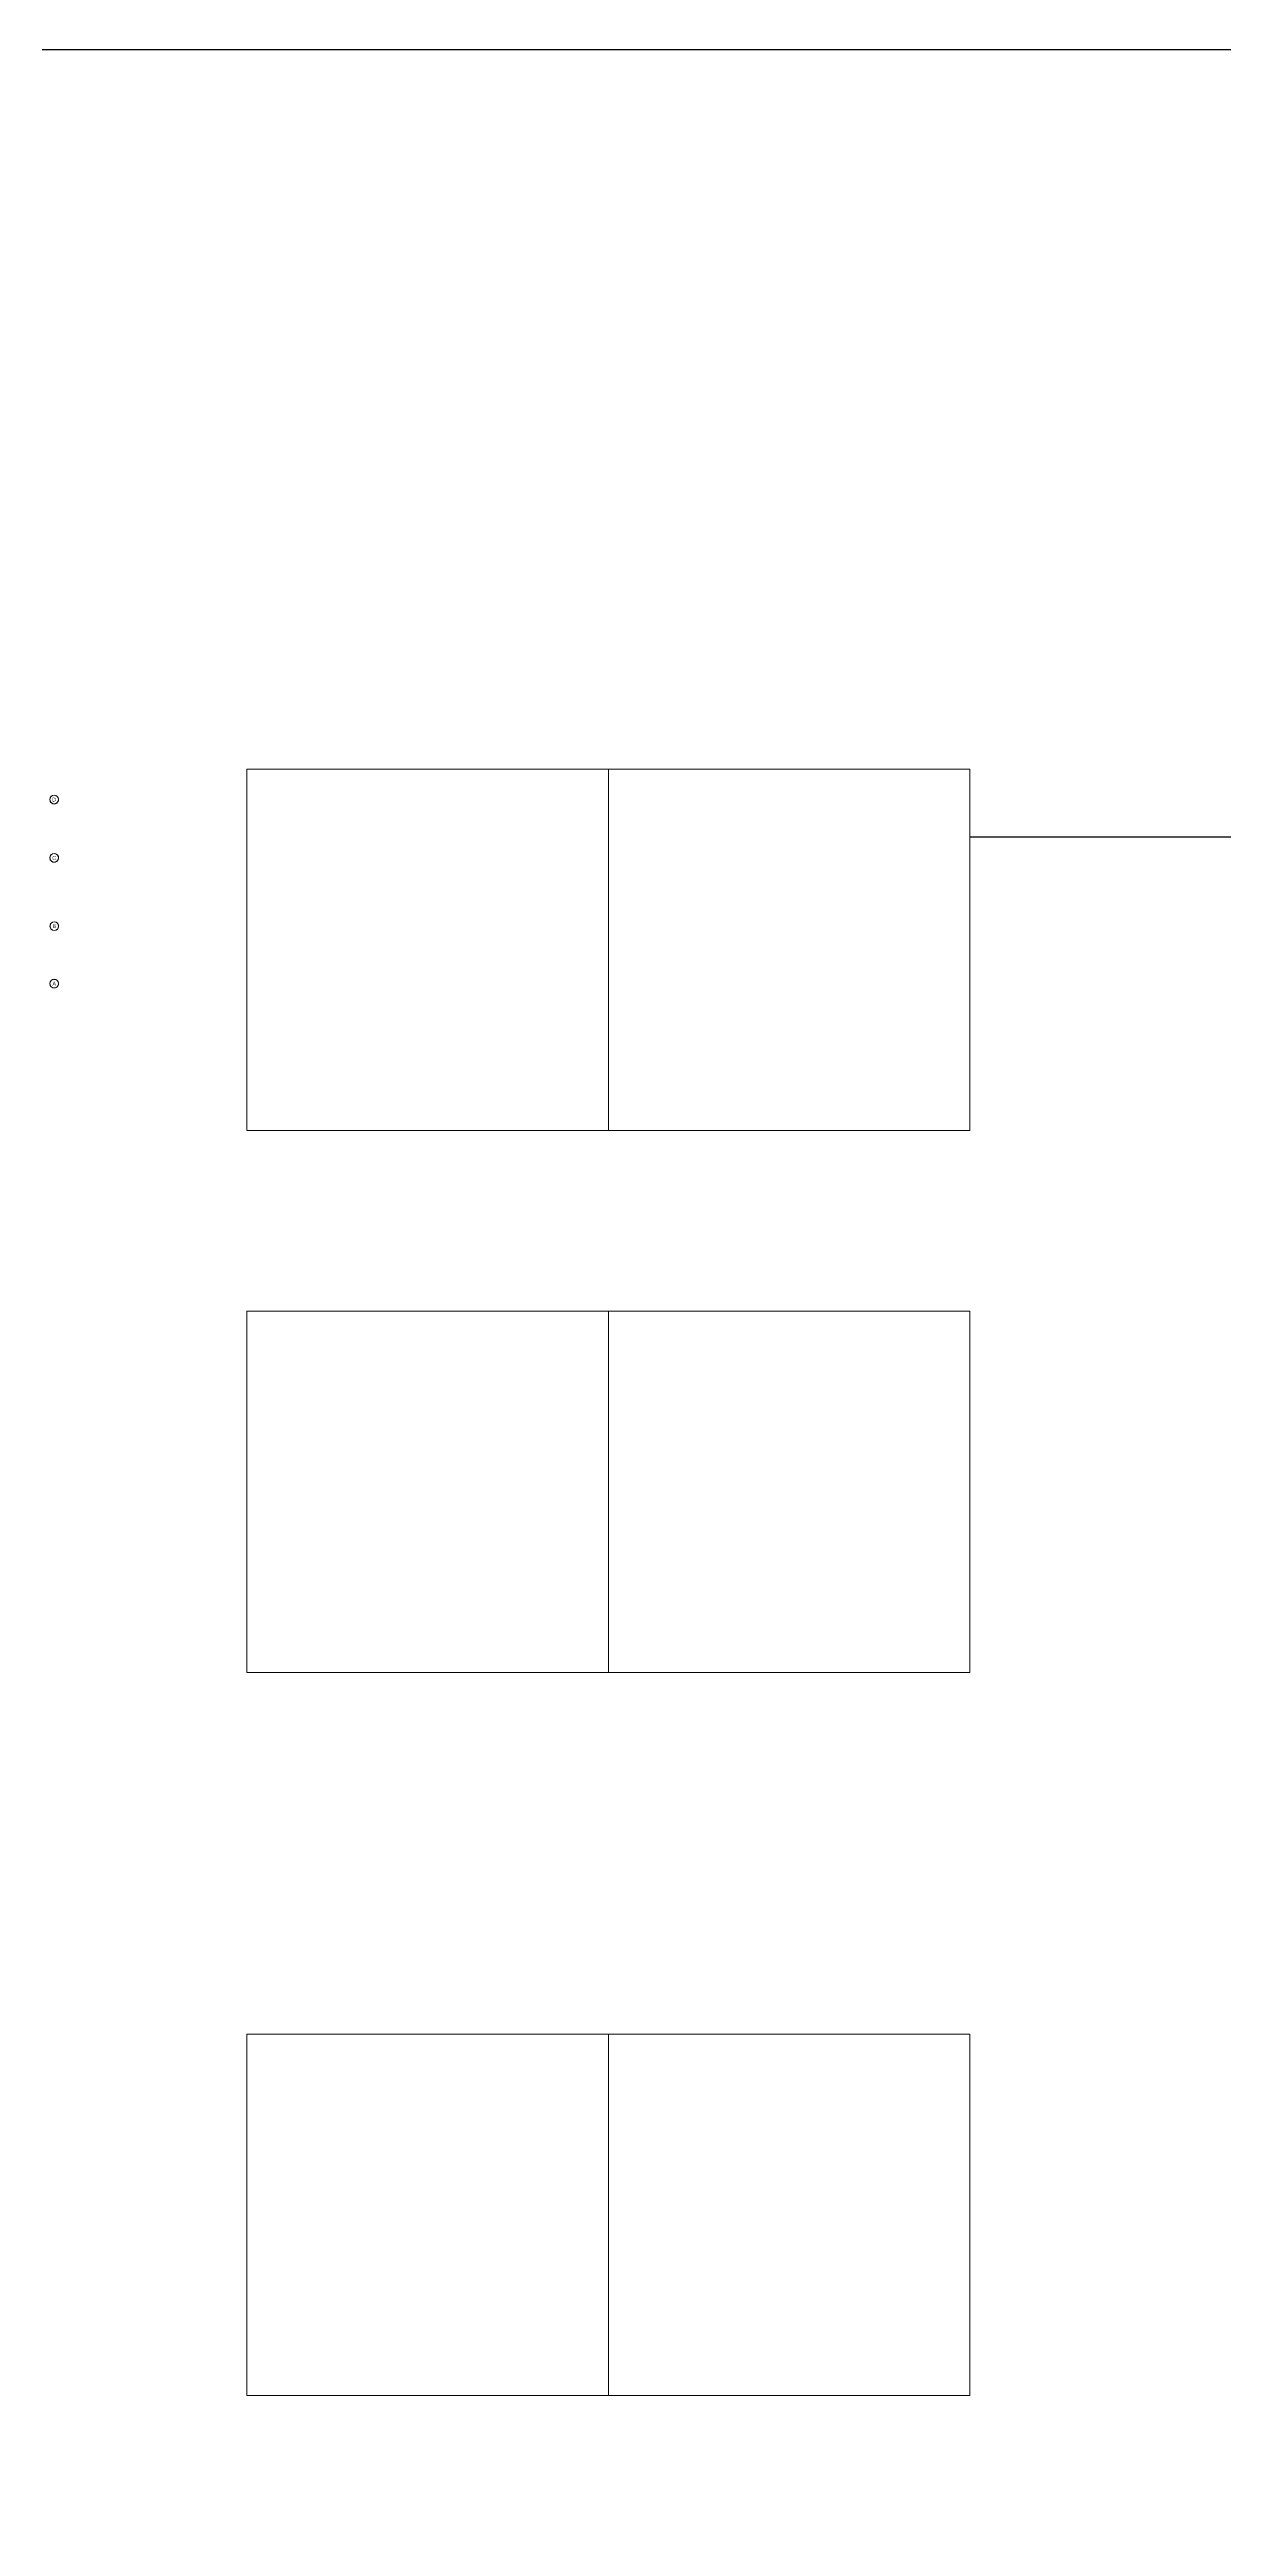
# Model space of a CAD drawing. Header units: millimetres. Extents: x -127141 to 682685, y -1234500 to 49778.
# Drawn here: x 347040 to 428249, y -121565 to 49778 of the extents above; entities that cross this region are included whole.
import ezdxf
from ezdxf.enums import TextEntityAlignment as Align

# ---------------------------------------------------------------- set-up
doc = ezdxf.new("R2010")
doc.units = ezdxf.units.MM
doc.header["$MEASUREMENT"] = 0
doc.set_wipeout_variables(frame=1)
doc.layers.add('A-DO DIEN TICH', color=14, linetype='Continuous', lineweight=0, plot=False)
doc.layers.add('A-KY HIEU', color=34, linetype='Continuous', lineweight=20)
doc.styles.add('A1-arial', font='arial.ttf', dxfattribs={"width": 0.8})

# ---------------------------------------------------------------- blocks, each defined once
blk = doc.blocks.new('Tag - Metric')
blk.add_lwpolyline([(0, 3.4), (-1.1, 3.3), (-2.1, 2.8), (-2.7, 2.1), (-3.1, 1.4), (-3.4, 0.7), (-3.4, 0), (-3.3, -1), (-2.8, -2), (-2.1, -2.7), (-1.2, -3.2), (0, -3.4), (1.3, -3.2), (2.3, -2.6), (3, -1.8), (3.3, -0.9), (3.4, 0), (3.3, 0.8), (3.1, 1.5), (2.7, 2.2), (1.8, 2.9), (1.1, 3.3), (0, 3.4)], close=True)
blk.add_circle((0, 0), 3.44)
at = {"style": 'A1-arial', "flags": 8}
blk.add_attdef('1', text='', height=3, dxfattribs=at).set_placement((0, 0), align=Align.MIDDLE_CENTER)

msp = doc.modelspace()

# ---------------------------------------------------------------- linework, layer by layer
at = {"layer": 'A-DO DIEN TICH'}
for points in [[(360697.5, 0), (385697.5, 0), (385697.5, -25000), (360697.5, -25000)], [(385697.5, 0), (410697.5, 0), (410697.5, -25000), (385697.5, -25000)], [(360697.5, -37500), (385697.5, -37500), (385697.5, -62500), (360697.5, -62500)], [(385697.5, -37500), (410697.5, -37500), (410697.5, -62500), (385697.5, -62500)], [(360697.5, -87500), (385697.5, -87500), (385697.5, -112500), (360697.5, -112500)], [(385697.5, -87500), (410697.5, -87500), (410697.5, -112500), (385697.5, -112500)]]:
    msp.add_lwpolyline(points, close=True, dxfattribs=at)
at = {"layer": 'Defpoints', "color": 2}
msp.add_ray((410697.5, -4680), (1, 0), dxfattribs=at)
msp.add_lwpolyline([(-127141.3, 49777.6), (682684.8, 49777.6), (682684.8, -944114.4), (-127141.3, -944114.4)], close=True, dxfattribs=at)

# ---------------------------------------------------------------- next in the draw order: block references
at = {"layer": 'A-KY HIEU'}
ref = msp.add_blockref('Tag - Metric', (347363.3, -2108.2, 0), dxfattribs=dict(at, xscale=87.13796474971016, yscale=87.13796474971016, zscale=87.13796474971016, rotation=180))
ref.add_attrib('DETAIL#', 'D', dxfattribs={"layer": '0', "height": 262.5, "style": 'A1-arial'}).set_placement((347354.5, -2109.3, 0), align=Align.MIDDLE_CENTER)
ref = msp.add_blockref('Tag - Metric', (347363.3, -6138.4, 0), dxfattribs=dict(at, xscale=87.13796474971016, yscale=87.13796474971016, zscale=87.13796474971016, rotation=180))
ref.add_attrib('DETAIL#', 'C', dxfattribs={"layer": '0', "height": 262.5, "style": 'A1-arial'}).set_placement((347359.6, -6139.5, 0), align=Align.MIDDLE_CENTER)
ref = msp.add_blockref('Tag - Metric', (347371.3, -10860.7, 0), dxfattribs=dict(at, xscale=87.13796474971016, yscale=87.13796474971016, zscale=87.13796474971016, rotation=180))
ref.add_attrib('DETAIL#', 'B', dxfattribs={"layer": '0', "height": 262.5, "style": 'A1-arial'}).set_placement((347364, -10857.1, 0), align=Align.MIDDLE_CENTER)
ref = msp.add_blockref('Tag - Metric', (347363.3, -14840.5, 0), dxfattribs=dict(at, xscale=87.13796474971016, yscale=87.13796474971016, zscale=87.13796474971016, rotation=180))
ref.add_attrib('DETAIL#', 'A', dxfattribs={"layer": '0', "height": 262.5, "style": 'A1-arial'}).set_placement((347363.3, -14840.5, 0), align=Align.MIDDLE_CENTER)

doc.saveas('drawing.dxf')
